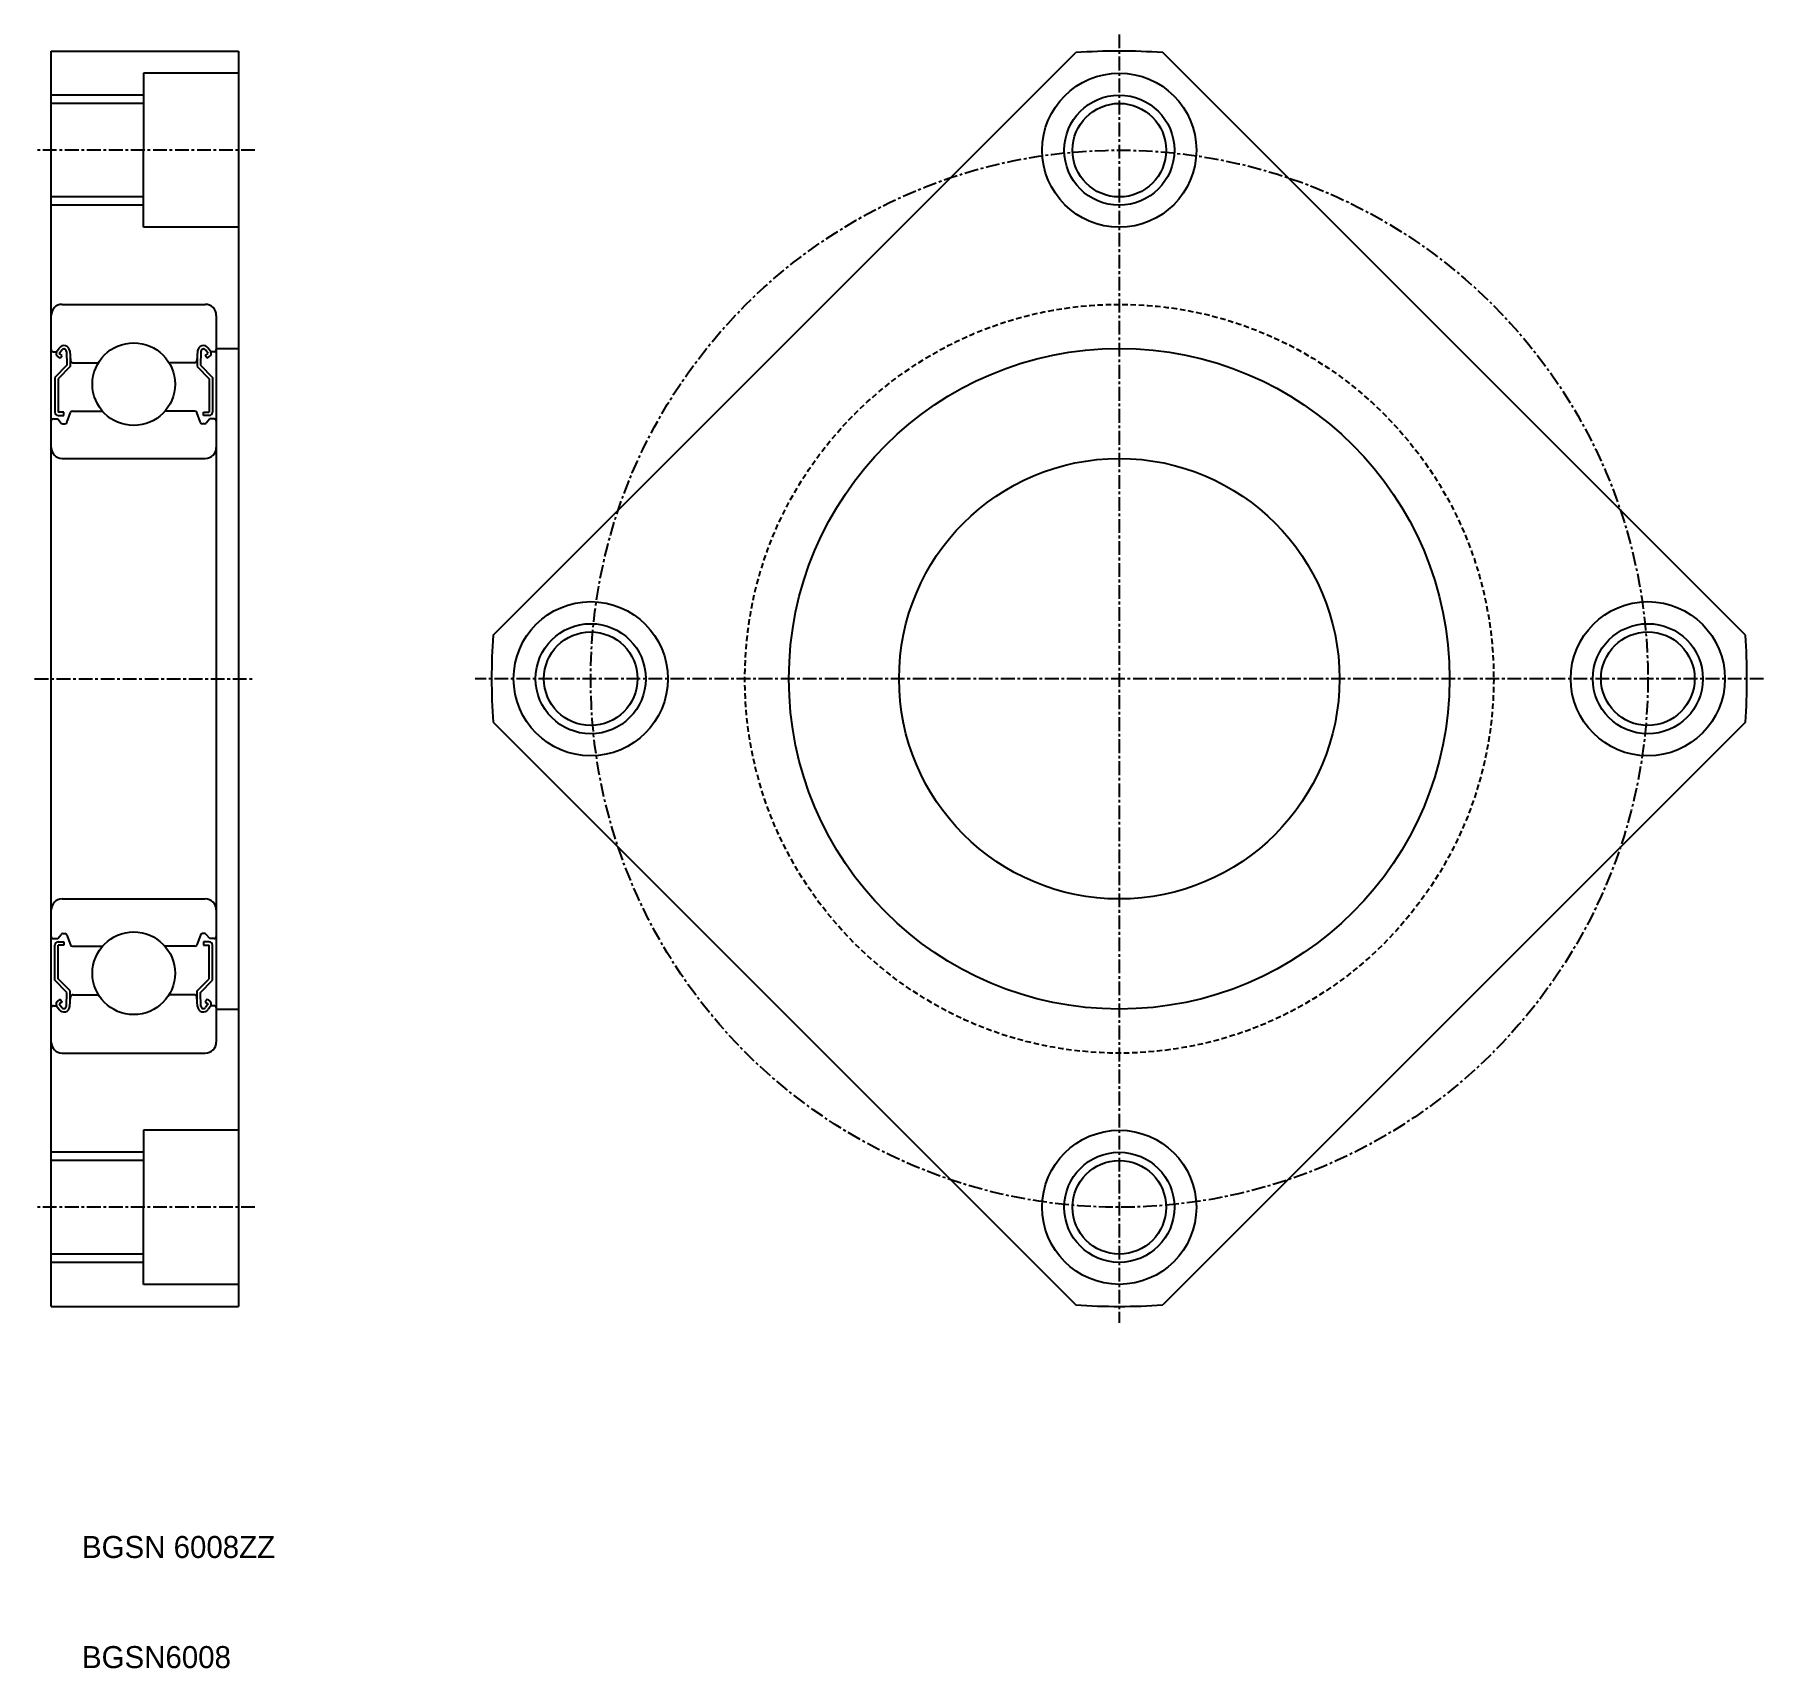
# Model space of a CAD drawing. Extents: x 127 to 284, y 62 to 210.
import ezdxf

# ---------------------------------------------------------------- set-up
doc = ezdxf.new("R2010")
doc.units = 0
doc.linetypes.add('CENTER', pattern=[2, 1.25, -0.25, 0.25, -0.25])
doc.linetypes.add('DASHED', pattern=[0.75, 0.5, -0.25])
doc.layers.get('0').update_dxf_attribs({"linetype": 'CONTINUOUS'})
doc.layers.add('CENTER', color=1, linetype='CENTER')

msp = doc.modelspace()

# ---------------------------------------------------------------- linework, layer by layer
at = {"color": 7, "linetype": 'CONTINUOUS'}
for p, q in [((128.12, 94.87), (128.12, 208.87)), ((128.12, 208.87), (145.12, 208.87)), ((145.12, 208.87), (145.12, 94.87)), ((168.25, 155.82), (221.17, 208.73)), ((281.98, 155.82), (229.06, 208.73)), ((145.12, 206.87), (136.52, 206.87)), ((136.52, 206.87), (136.52, 199.87)), ((136.52, 204.12), (128.12, 204.12)), ((136.52, 192.87), (136.52, 199.87)), ((136.52, 195.62), (128.12, 195.62)), ((145.12, 192.87), (136.52, 192.87)), ((129.12, 185.87), (142.12, 185.87)), ((143.12, 184.87), (143.12, 118.87)), ((128.32, 181.57), (128.62, 181.57)), ((128.62, 181.57), (128.85, 181.9)), ((128.93, 180.98), (128.69, 181.15)), ((128.86, 181.4), (129.09, 181.73)), ((129.11, 181.22), (128.86, 181.4)), ((128.93, 180.98), (129.11, 181.22)), ((129.51, 181.6), (129.56, 180.34)), ((129.81, 181.64), (129.89, 180.75)), ((129.86, 181.09), (129.86, 180.22)), ((130.09, 180.57), (132.41, 180.57)), ((141.14, 180.57), (138.82, 180.57)), ((141.42, 181.64), (141.34, 180.75)), ((141.37, 181.09), (141.37, 180.22)), ((141.72, 181.6), (141.67, 180.34)), ((142.12, 181.22), (142.37, 181.4)), ((142.3, 180.98), (142.12, 181.22)), ((142.37, 181.4), (142.14, 181.73)), ((142.3, 180.98), (142.54, 181.15)), ((142.62, 181.57), (142.38, 181.9)), ((142.92, 181.57), (142.62, 181.57)), ((143.12, 181.87), (145.12, 181.87)), ((129.56, 180.34), (128.46, 179.24)), ((128.46, 179.24), (128.46, 176.07)), ((129.86, 180.22), (128.76, 179.12)), ((128.76, 179.12), (128.76, 176.07)), ((141.37, 180.22), (142.47, 179.12)), ((141.67, 180.34), (142.77, 179.24)), ((142.47, 179.12), (142.47, 176.07)), ((142.77, 179.24), (142.77, 176.07)), ((129.28, 176.07), (128.76, 176.07)), ((129.28, 175.77), (129.28, 176.07)), ((129.55, 175.15), (129.87, 176.04)), ((130.06, 176.17), (132.78, 176.17)), ((141.17, 176.17), (138.45, 176.17)), ((141.68, 175.15), (141.36, 176.04)), ((141.95, 175.77), (141.95, 176.07)), ((141.95, 176.07), (142.47, 176.07)), ((128.32, 175.47), (128.72, 175.47)), ((128.72, 175.47), (129.03, 175.09)), ((128.76, 175.77), (129.28, 175.77)), ((129.19, 175.02), (129.36, 175.02)), ((142.04, 175.02), (141.87, 175.02)), ((142.47, 175.77), (141.95, 175.77)), ((142.52, 175.47), (142.2, 175.09)), ((142.92, 175.47), (142.52, 175.47)), ((129.12, 171.87), (142.12, 171.87)), ((168.25, 147.92), (221.17, 95.01)), ((281.98, 147.92), (229.06, 95.01)), ((129.12, 131.87), (142.12, 131.87)), ((128.32, 128.27), (128.72, 128.27)), ((128.46, 124.49), (128.46, 127.67)), ((128.72, 128.27), (129.03, 128.65)), ((128.76, 127.97), (129.28, 127.97)), ((129.28, 127.67), (128.76, 127.67)), ((128.76, 124.62), (128.76, 127.67)), ((129.19, 128.72), (129.36, 128.72)), ((129.28, 127.97), (129.28, 127.67)), ((129.55, 128.59), (129.87, 127.7)), ((130.06, 127.57), (132.78, 127.57)), ((141.17, 127.57), (138.45, 127.57)), ((141.68, 128.59), (141.36, 127.7)), ((142.04, 128.72), (141.87, 128.72)), ((141.95, 127.97), (141.95, 127.67)), ((142.47, 127.97), (141.95, 127.97)), ((141.95, 127.67), (142.47, 127.67)), ((142.52, 128.27), (142.2, 128.65)), ((142.47, 124.62), (142.47, 127.67)), ((142.92, 128.27), (142.52, 128.27)), ((142.77, 124.49), (142.77, 127.67)), ((129.56, 123.39), (128.46, 124.49)), ((129.86, 123.52), (128.76, 124.62)), ((141.37, 123.52), (142.47, 124.62)), ((141.67, 123.39), (142.77, 124.49)), ((128.93, 122.76), (128.69, 122.59)), ((129.11, 122.51), (128.86, 122.34)), ((128.93, 122.76), (129.11, 122.51)), ((129.51, 122.14), (129.56, 123.39)), ((129.81, 122.1), (129.89, 122.99)), ((129.86, 122.65), (129.86, 123.52)), ((130.09, 123.17), (132.41, 123.17)), ((141.14, 123.17), (138.82, 123.17)), ((141.42, 122.1), (141.34, 122.99)), ((141.37, 122.65), (141.37, 123.52)), ((141.72, 122.14), (141.67, 123.39)), ((142.3, 122.76), (142.12, 122.51)), ((142.12, 122.51), (142.37, 122.34)), ((142.3, 122.76), (142.54, 122.59)), ((128.32, 122.17), (128.62, 122.17)), ((128.62, 122.17), (128.85, 121.84)), ((128.86, 122.34), (129.09, 122.01)), ((142.37, 122.34), (142.14, 122.01)), ((142.62, 122.17), (142.38, 121.84)), ((142.92, 122.17), (142.62, 122.17)), ((143.12, 121.87), (145.12, 121.87)), ((129.12, 117.87), (142.12, 117.87)), ((145.12, 110.87), (136.52, 110.87)), ((136.52, 110.87), (136.52, 103.87)), ((136.52, 108.12), (128.12, 108.12)), ((136.52, 96.87), (136.52, 103.87)), ((136.52, 99.62), (128.12, 99.62)), ((145.12, 96.87), (136.52, 96.87)), ((128.12, 94.87), (145.12, 94.87))]:
    msp.add_line(p, q, dxfattribs=at)
at = {"color": 3, "linetype": 'CONTINUOUS'}
for p, q in [((136.52, 204.87), (128.12, 204.87)), ((136.52, 194.87), (128.12, 194.87)), ((136.52, 108.87), (128.12, 108.87)), ((136.52, 98.87), (128.12, 98.87))]:
    msp.add_line(p, q, dxfattribs=at)
at = {"color": 7, "linetype": 'CONTINUOUS'}
for centre, radius in [((225.12, 199.87), 7), ((225.12, 199.87), 4.25), ((135.62, 178.62), 3.75), ((225.12, 151.87), 30), ((225.12, 151.87), 20), ((177.12, 151.87), 7), ((273.12, 151.87), 7), ((177.12, 151.87), 4.25), ((273.12, 151.87), 4.25), ((135.62, 125.12), 3.75), ((225.12, 103.87), 7), ((225.12, 103.87), 4.25)]:
    msp.add_circle(centre, radius, dxfattribs=at)
at = {"color": 3, "linetype": 'CONTINUOUS'}
for centre in [(225.12, 199.87), (177.12, 151.87), (273.12, 151.87), (225.12, 103.87)]:
    msp.add_circle(centre, 5, dxfattribs=at)
at = {"color": 3, "linetype": 'DASHED'}
msp.add_circle((225.12, 151.87), 34, dxfattribs=at)
at = {"color": 7, "linetype": 'CONTINUOUS'}
for centre, radius, start, end in [((225.12, 151.87), 57, 86.0283, 93.9717), ((129.12, 184.87), 1, 90, 180), ((142.12, 184.87), 1, 0, 90), ((129.28, 181.59), 0.53, 5.0651, 144.9356), ((141.95, 181.59), 0.53, 35.0644, 174.9349), ((128.32, 181.77), 0.2, 180, 270), ((128.86, 181.4), 0.3, 144.9356, 235.0377), ((129.28, 181.59), 0.23, 2.1311, 144.9356), ((130.09, 180.77), 0.2, 185.0651, 270), ((141.14, 180.77), 0.2, 270, 354.9349), ((141.95, 181.59), 0.23, 35.0644, 177.8689), ((142.37, 181.4), 0.3, 304.9623, 35.0644), ((142.92, 181.77), 0.2, 270, 0), ((128.76, 176.07), 0.3, 180, 270), ((130.06, 175.97), 0.2, 90, 159.9703), ((141.17, 175.97), 0.2, 20.0297, 90), ((142.47, 176.07), 0.3, 270, 0), ((128.32, 175.27), 0.2, 90, 180), ((129.19, 175.22), 0.2, 219.9991, 270), ((129.36, 175.22), 0.2, 270, 339.9703), ((141.87, 175.22), 0.2, 200.0297, 270), ((142.04, 175.22), 0.2, 270, 320.0009), ((142.92, 175.27), 0.2, 0, 90), ((129.12, 172.87), 1, 180, 270), ((142.12, 172.87), 1, 270, 0), ((225.12, 151.87), 57, 176.0283, 183.9717), ((225.12, 151.87), 57, 356.0283, 3.9717), ((129.12, 130.87), 1, 90, 180), ((142.12, 130.87), 1, 0, 90), ((128.32, 128.47), 0.2, 180, 270), ((128.76, 127.67), 0.3, 90, 180), ((129.19, 128.52), 0.2, 90, 140.0009), ((129.36, 128.52), 0.2, 20.0297, 90), ((130.06, 127.77), 0.2, 200.0297, 270), ((141.17, 127.77), 0.2, 270, 339.9703), ((141.87, 128.52), 0.2, 90, 159.9703), ((142.04, 128.52), 0.2, 39.9991, 90), ((142.47, 127.67), 0.3, 0, 90), ((142.92, 128.47), 0.2, 270, 0), ((128.86, 122.34), 0.3, 124.9623, 215.0644), ((130.09, 122.97), 0.2, 90, 174.9349), ((141.14, 122.97), 0.2, 5.0651, 90), ((142.37, 122.34), 0.3, 324.9356, 55.0377), ((128.32, 121.97), 0.2, 90, 180), ((129.28, 122.14), 0.53, 215.0644, 354.9349), ((129.28, 122.14), 0.23, 215.0644, 357.8689), ((141.95, 122.14), 0.53, 185.0651, 324.9356), ((141.95, 122.14), 0.23, 182.1311, 324.9356), ((142.92, 121.97), 0.2, 0, 90), ((129.12, 118.87), 1, 180, 270), ((142.12, 118.87), 1, 270, 0), ((225.12, 151.87), 57, 266.0283, 273.9717)]:
    msp.add_arc(centre, radius, start, end, dxfattribs=at)
at = {"layer": 'CENTER', "color": 1, "linetype": 'CENTER'}
for p, q in [((225.12, 210.37), (225.12, 93.37)), ((146.62, 199.87), (126.62, 199.87)), ((126.62, 151.87), (146.62, 151.87)), ((283.62, 151.87), (166.62, 151.87)), ((146.62, 103.87), (126.62, 103.87))]:
    msp.add_line(p, q, dxfattribs=at)
msp.add_circle((225.12, 151.87), 48, dxfattribs=at)

# ---------------------------------------------------------------- texts
at = {"color": 7, "linetype": 'CONTINUOUS'}
for s, p in [('BGSN 6008ZZ', (130.92, 72.02)), ('BGSN6008', (130.92, 62.02))]:
    msp.add_text(s, height=2, dxfattribs=at).set_placement(p)

doc.saveas('drawing.dxf')
